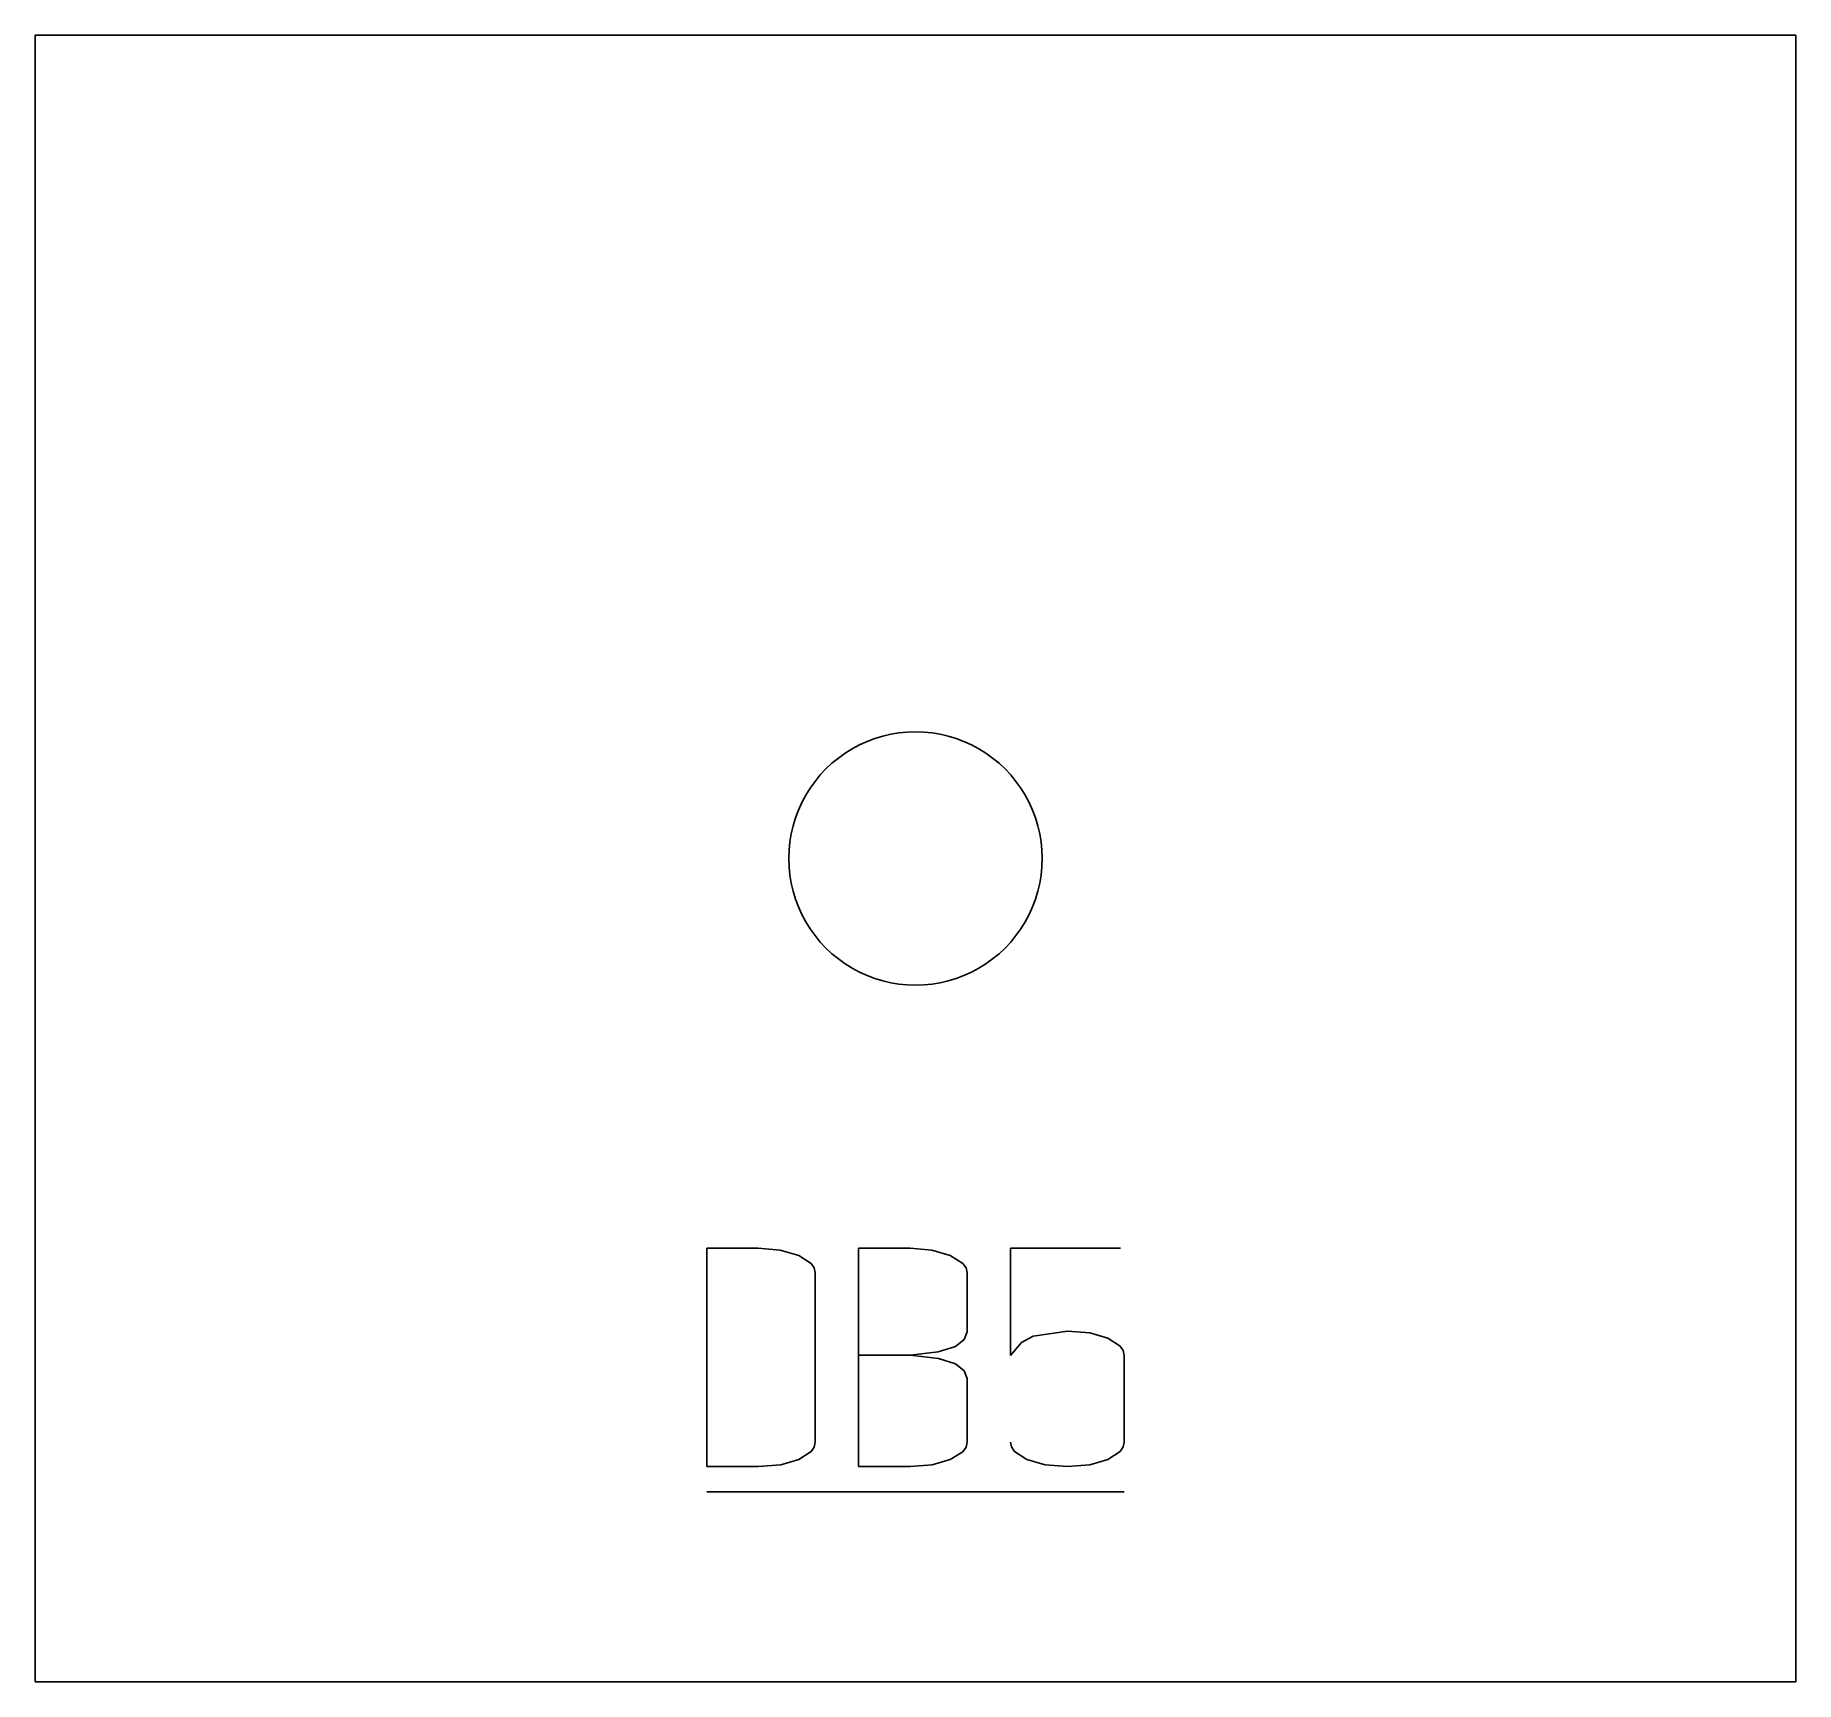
# Model space of a CAD drawing. Header units: millimetres. Extents: x 1590.5 to 1660, y -177.4 to -112.4.
import ezdxf

# ---------------------------------------------------------------- set-up
doc = ezdxf.new("R2010")
doc.units = ezdxf.units.MM
doc.layers.add('coding', color=2, linetype='Continuous')

msp = doc.modelspace()

# ---------------------------------------------------------------- linework, layer by layer
for p, q in [((1590.534, -177.358), (1590.534, -112.358)), ((1590.534, -112.358), (1660.034, -112.358)), ((1660.034, -112.358), (1660.034, -177.358)), ((1623.072, -140.374), (1622.784, -140.528)), ((1623.37, -140.239), (1623.072, -140.374)), ((1623.677, -140.124), (1623.37, -140.239)), ((1623.99, -140.029), (1623.677, -140.124)), ((1624.308, -139.955), (1623.99, -140.029)), ((1624.631, -139.901), (1624.308, -139.955)), ((1624.957, -139.869), (1624.631, -139.901)), ((1625.284, -139.858), (1624.957, -139.869)), ((1625.611, -139.869), (1625.284, -139.858)), ((1625.936, -139.901), (1625.611, -139.869)), ((1626.259, -139.955), (1625.936, -139.901)), ((1626.578, -140.029), (1626.259, -139.955)), ((1626.891, -140.124), (1626.578, -140.029)), ((1627.197, -140.239), (1626.891, -140.124)), ((1627.495, -140.374), (1627.197, -140.239)), ((1627.784, -140.528), (1627.495, -140.374)), ((1622.24, -140.892), (1621.987, -141.099)), ((1622.506, -140.701), (1622.24, -140.892)), ((1622.784, -140.528), (1622.506, -140.701)), ((1628.062, -140.701), (1627.784, -140.528)), ((1628.328, -140.892), (1628.062, -140.701)), ((1628.58, -141.099), (1628.328, -140.892)), ((1621.525, -141.562), (1621.317, -141.815)), ((1621.748, -141.323), (1621.525, -141.562)), ((1621.987, -141.099), (1621.748, -141.323)), ((1628.819, -141.323), (1628.58, -141.099)), ((1629.043, -141.562), (1628.819, -141.323)), ((1629.251, -141.815), (1629.043, -141.562)), ((1620.954, -142.358), (1620.799, -142.647)), ((1621.126, -142.081), (1620.954, -142.358)), ((1621.317, -141.815), (1621.126, -142.081)), ((1629.441, -142.081), (1629.251, -141.815)), ((1629.614, -142.358), (1629.441, -142.081)), ((1629.768, -142.647), (1629.614, -142.358)), ((1620.664, -142.945), (1620.549, -143.251)), ((1620.799, -142.647), (1620.664, -142.945)), ((1629.903, -142.945), (1629.768, -142.647)), ((1630.018, -143.251), (1629.903, -142.945)), ((1620.454, -143.564), (1620.38, -143.883)), ((1620.549, -143.251), (1620.454, -143.564)), ((1630.113, -143.564), (1630.018, -143.251)), ((1630.188, -143.883), (1630.113, -143.564)), ((1620.294, -144.531), (1620.284, -144.858)), ((1620.327, -144.206), (1620.294, -144.531)), ((1620.38, -143.883), (1620.327, -144.206)), ((1630.241, -144.206), (1630.188, -143.883)), ((1630.273, -144.531), (1630.241, -144.206)), ((1630.284, -144.858), (1630.273, -144.531)), ((1620.284, -144.858), (1620.294, -145.185)), ((1620.294, -145.185), (1620.327, -145.511)), ((1630.241, -145.511), (1630.273, -145.185)), ((1630.273, -145.185), (1630.284, -144.858)), ((1620.327, -145.511), (1620.38, -145.834)), ((1620.38, -145.834), (1620.454, -146.153)), ((1630.113, -146.153), (1630.188, -145.834)), ((1630.188, -145.834), (1630.241, -145.511)), ((1620.454, -146.153), (1620.549, -146.466)), ((1620.549, -146.466), (1620.664, -146.772)), ((1629.903, -146.772), (1630.018, -146.466)), ((1630.018, -146.466), (1630.113, -146.153)), ((1620.664, -146.772), (1620.799, -147.07)), ((1620.799, -147.07), (1620.954, -147.358)), ((1629.614, -147.358), (1629.768, -147.07)), ((1629.768, -147.07), (1629.903, -146.772)), ((1620.954, -147.358), (1621.126, -147.636)), ((1621.126, -147.636), (1621.317, -147.902)), ((1621.317, -147.902), (1621.525, -148.155)), ((1629.043, -148.155), (1629.251, -147.902)), ((1629.251, -147.902), (1629.441, -147.636)), ((1629.441, -147.636), (1629.614, -147.358)), ((1621.748, -148.394), (1621.525, -148.155)), ((1621.748, -148.394), (1621.987, -148.618)), ((1621.987, -148.618), (1622.24, -148.825)), ((1628.328, -148.825), (1628.58, -148.618)), ((1628.58, -148.618), (1628.819, -148.394)), ((1628.819, -148.394), (1629.043, -148.155)), ((1622.24, -148.825), (1622.506, -149.016)), ((1622.506, -149.016), (1622.784, -149.189)), ((1622.784, -149.189), (1623.072, -149.343)), ((1623.072, -149.343), (1623.37, -149.478)), ((1627.197, -149.478), (1627.495, -149.343)), ((1627.495, -149.343), (1627.784, -149.189)), ((1627.784, -149.189), (1628.062, -149.016)), ((1628.062, -149.016), (1628.328, -148.825)), ((1623.37, -149.478), (1623.677, -149.593)), ((1623.677, -149.593), (1623.99, -149.688)), ((1623.99, -149.688), (1624.308, -149.762)), ((1624.308, -149.762), (1624.631, -149.816)), ((1624.631, -149.816), (1624.957, -149.848)), ((1624.957, -149.848), (1625.284, -149.858)), ((1625.284, -149.858), (1625.611, -149.848)), ((1625.611, -149.848), (1625.936, -149.816)), ((1625.936, -149.816), (1626.259, -149.762)), ((1626.259, -149.762), (1626.578, -149.688)), ((1626.578, -149.688), (1626.891, -149.593)), ((1626.891, -149.593), (1627.197, -149.478)), ((1660.034, -177.358), (1590.534, -177.358))]:
    msp.add_line(p, q)
at = {"layer": 'coding'}
for p, q in [((1617.042, -168.858), (1617.042, -160.243)), ((1617.042, -160.243), (1619.078, -160.243)), ((1619.078, -160.243), (1619.945, -160.314)), ((1619.945, -160.314), (1620.676, -160.53)), ((1620.676, -160.53), (1621.163, -160.842)), ((1625.071, -160.243), (1623.036, -160.243)), ((1623.036, -164.463), (1623.036, -160.243)), ((1625.93, -160.314), (1625.071, -160.243)), ((1626.657, -160.53), (1625.93, -160.314)), ((1627.154, -160.842), (1626.657, -160.53)), ((1629.03, -164.476), (1629.03, -160.243)), ((1629.03, -160.243), (1633.376, -160.243)), ((1633.376, -160.243), (1629.03, -160.243)), ((1629.03, -160.243), (1629.03, -164.476)), ((1621.163, -160.842), (1621.285, -161.017)), ((1621.285, -161.017), (1621.325, -161.204)), ((1621.325, -161.204), (1621.325, -167.897)), ((1627.278, -161.017), (1627.154, -160.842)), ((1627.319, -161.204), (1627.278, -161.017)), ((1627.319, -163.539), (1627.319, -161.204)), ((1626.857, -164.126), (1627.204, -163.848)), ((1627.204, -163.848), (1627.319, -163.539)), ((1629.467, -163.967), (1629.03, -164.476)), ((1629.03, -164.476), (1629.467, -163.967)), ((1629.929, -163.714), (1629.467, -163.967)), ((1629.467, -163.967), (1629.929, -163.714)), ((1631.278, -163.514), (1629.929, -163.714)), ((1629.929, -163.714), (1631.278, -163.514)), ((1632.16, -163.584), (1631.278, -163.514)), ((1631.278, -163.514), (1632.16, -163.584)), ((1632.882, -163.795), (1632.16, -163.584)), ((1632.16, -163.584), (1632.882, -163.795)), ((1633.365, -164.106), (1632.882, -163.795)), ((1632.882, -163.795), (1633.365, -164.106)), ((1623.036, -168.858), (1623.036, -164.463)), ((1623.036, -164.463), (1625.071, -164.463)), ((1625.071, -164.463), (1626.173, -164.335)), ((1625.071, -164.463), (1626.186, -164.6)), ((1626.173, -164.335), (1626.857, -164.126)), ((1626.186, -164.6), (1626.857, -164.812)), ((1633.485, -164.283), (1633.365, -164.106)), ((1633.365, -164.106), (1633.485, -164.283)), ((1633.525, -164.476), (1633.485, -164.283)), ((1633.485, -164.283), (1633.525, -164.476)), ((1633.525, -167.897), (1633.525, -164.476)), ((1633.525, -164.476), (1633.525, -167.897)), ((1626.857, -164.812), (1627.204, -165.081)), ((1627.204, -165.081), (1627.319, -165.387)), ((1627.319, -165.387), (1627.319, -167.897)), ((1621.285, -168.09), (1621.163, -168.268)), ((1621.325, -167.897), (1621.285, -168.09)), ((1627.278, -168.094), (1627.154, -168.275)), ((1627.319, -167.897), (1627.278, -168.094)), ((1629.07, -168.089), (1629.03, -167.897)), ((1629.03, -167.897), (1629.07, -168.089)), ((1629.191, -168.267), (1629.07, -168.089)), ((1629.07, -168.089), (1629.191, -168.267)), ((1633.365, -168.267), (1633.485, -168.089)), ((1633.485, -168.089), (1633.365, -168.267)), ((1633.485, -168.089), (1633.525, -167.897)), ((1633.525, -167.897), (1633.485, -168.089)), ((1619.078, -168.858), (1617.042, -168.858)), ((1619.964, -168.79), (1619.078, -168.858)), ((1620.676, -168.584), (1619.964, -168.79)), ((1621.163, -168.268), (1620.676, -168.584)), ((1625.071, -168.858), (1623.036, -168.858)), ((1625.936, -168.79), (1625.071, -168.858)), ((1626.657, -168.584), (1625.936, -168.79)), ((1627.154, -168.275), (1626.657, -168.584)), ((1629.673, -168.577), (1629.191, -168.267)), ((1629.191, -168.267), (1629.673, -168.577)), ((1630.396, -168.788), (1629.673, -168.577)), ((1631.278, -168.858), (1630.396, -168.788)), ((1632.16, -168.788), (1631.278, -168.858)), ((1632.882, -168.577), (1632.16, -168.788)), ((1632.882, -168.577), (1633.365, -168.267)), ((1633.365, -168.267), (1632.882, -168.577)), ((1617.042, -169.858), (1633.525, -169.858))]:
    msp.add_line(p, q, dxfattribs=at)

doc.saveas('drawing.dxf')
